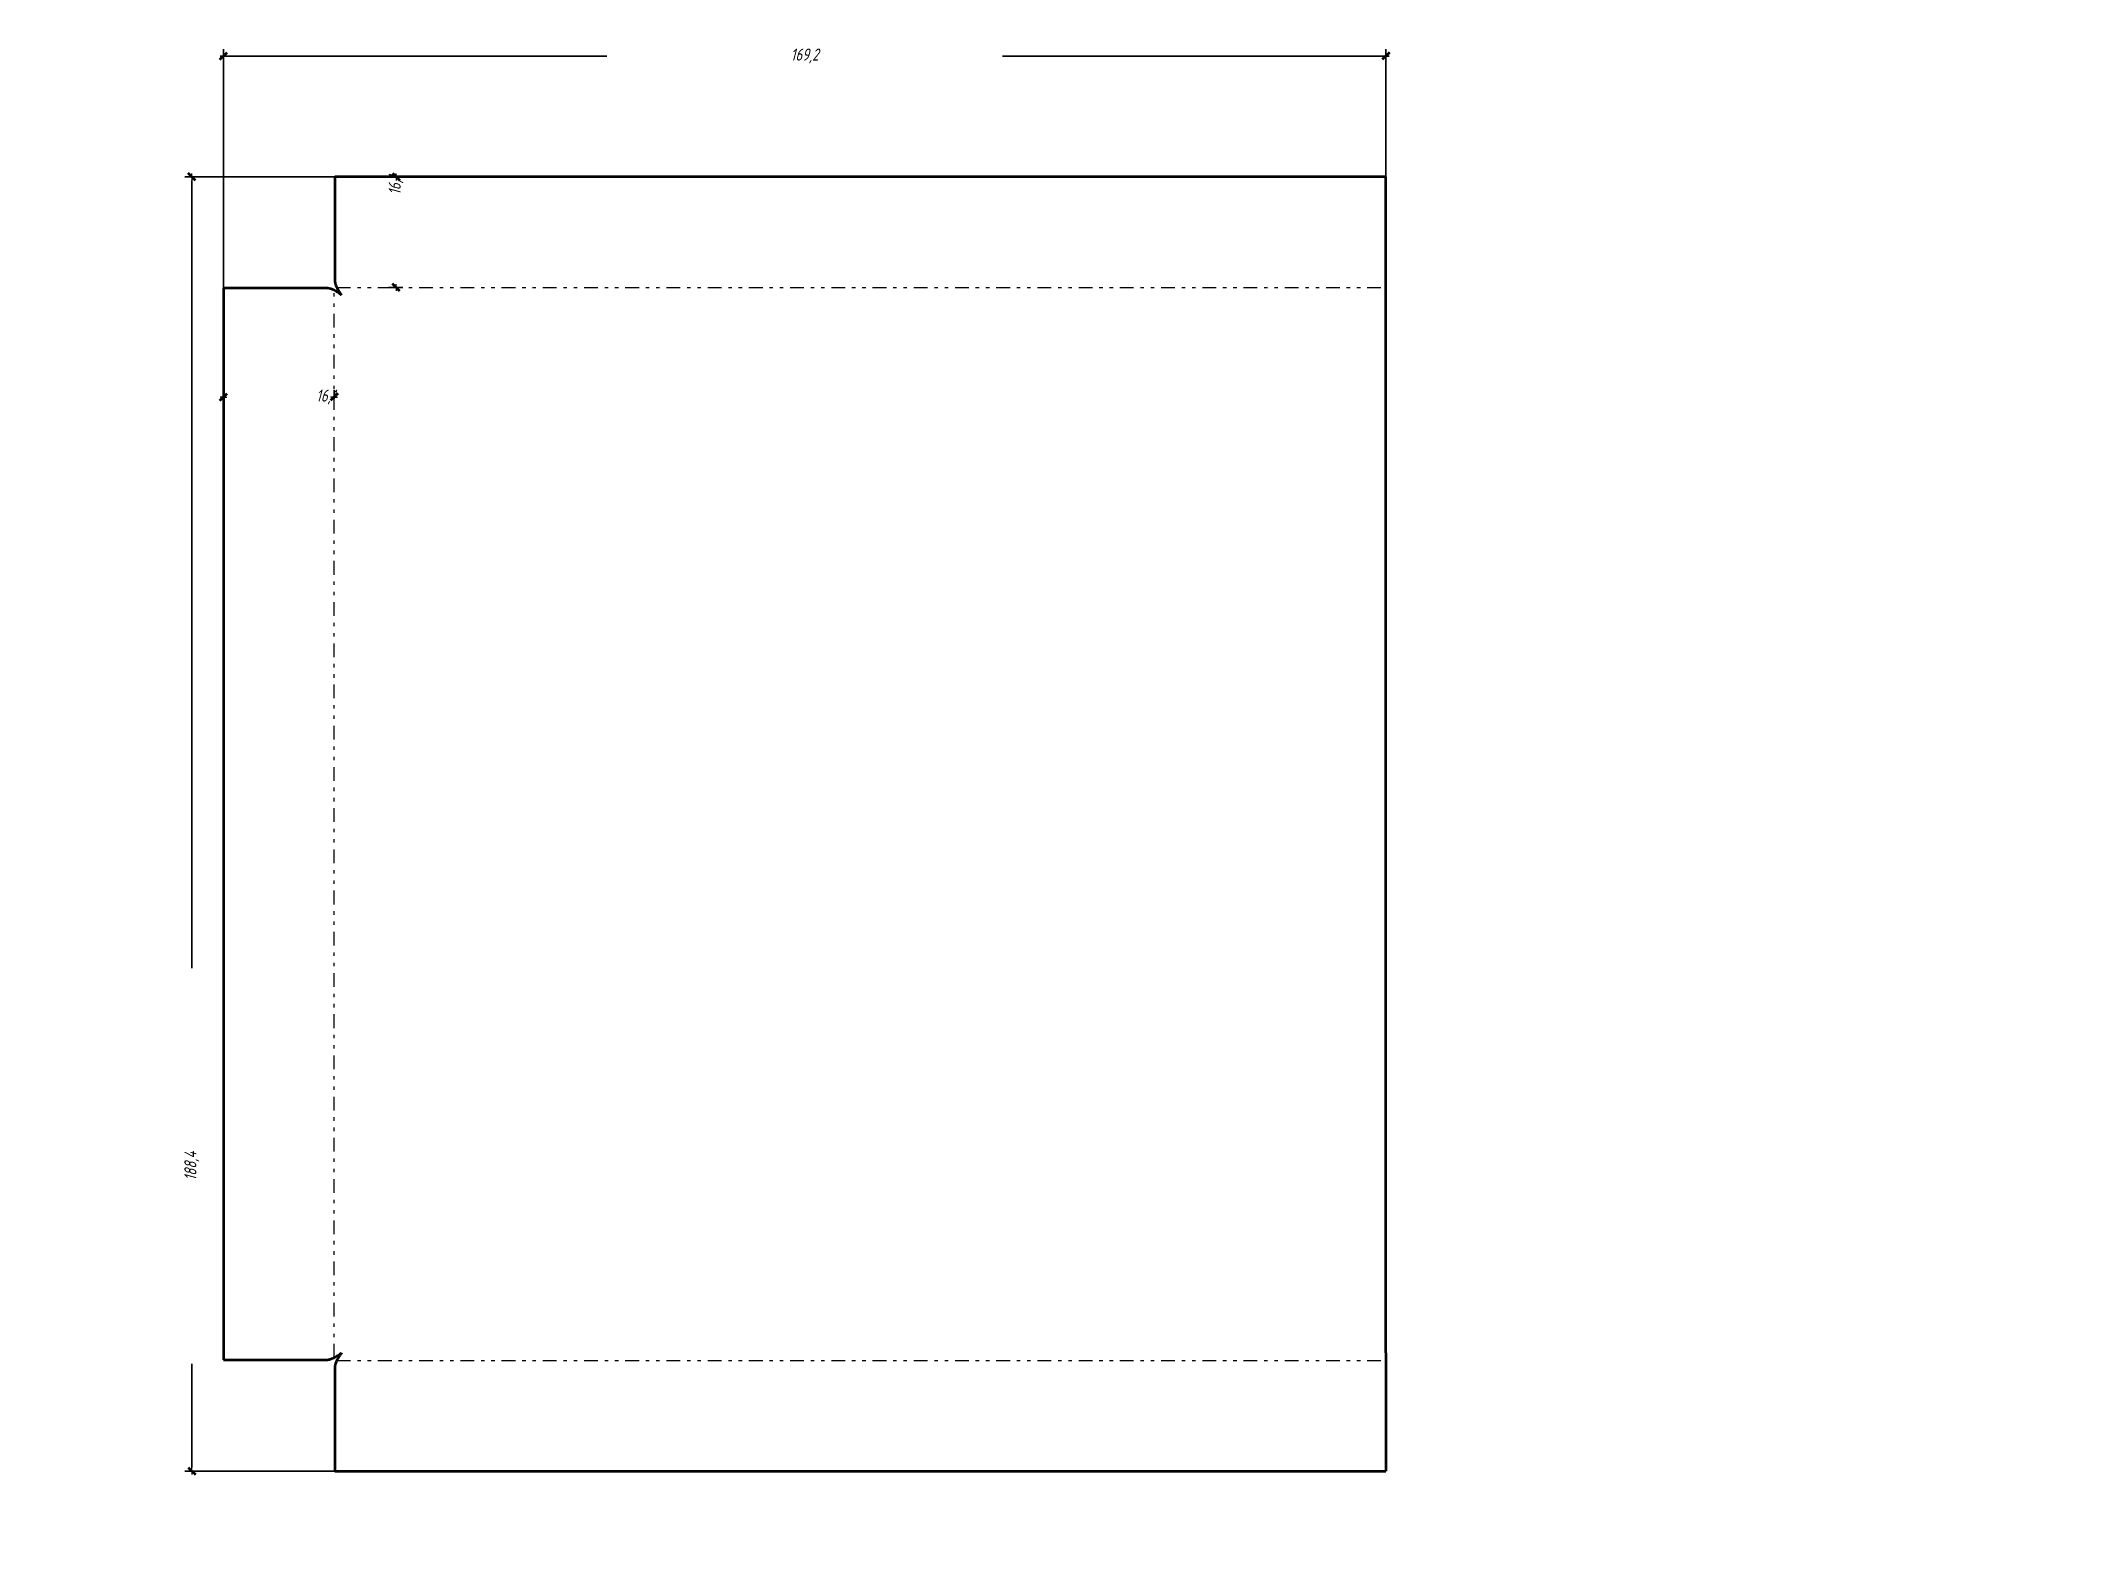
# Model space of a CAD drawing. Header units: millimetres. Extents: x 0 to 594, y 0 to 438.
import ezdxf

# ---------------------------------------------------------------- set-up
doc = ezdxf.new("R2010")
doc.units = ezdxf.units.MM
for name, pattern in [('K5LT_BASIC', [0]), ('K5LT_CHAIN_LINE_WITH_2_POINTS', [12, 4, -2, 1, -2, 1, -2]), ('K5LT_THIN', [0])]:
    doc.linetypes.add(name, pattern=pattern)
doc.layers.add('Системный слой', color=7, linetype='Continuous')
doc.layers.add('Системный слой (1)', color=252, linetype='Continuous', true_color=0x909090)
doc.styles.add('KDIMTEXTSTYLE', font='GOST_AU.SHX', dxfattribs={"width": 0.96, "oblique": 15, "height": 5})
doc.dimstyles.new('KDIMSTYLE (2.00)', dxfattribs={"dimtxt": 5, "dimasz": 1, "dimexe": 2, "dimexo": 0, "dimgap": 1, "dimtad": 1, "dimlfac": 0.5, "dimtxsty": 'KDIMTEXTSTYLE', "dimsah": 1, "dimcen": 0, "dimdle": 1, "dimadec": 0, "dimazin": 0, "dimtfac": 0.667, "dimtmove": 0, "dimatfit": 3, "dimfxl": 1, "dimtvp": 1, "dimtolj": 1, "dimtzin": 0, "dimarcsym": 0})

# ---------------------------------------------------------------- blocks, each defined once
blk = doc.blocks.new('KDIMARROW_03')
at = {"layer": 'Системный слой', "color": 0, "linetype": 'K5LT_BASIC', "lineweight": 40}
blk.add_line((-1.06, -1.06), (1.06, 1.06), dxfattribs=at)
at = {"layer": 'Системный слой', "color": 0, "linetype": 'K5LT_THIN', "lineweight": 18}
blk.add_line((0, 0), (1, 0), dxfattribs=at)
at = {"layer": 'Системный слой (1)', "color": 0, "linetype": 'K5LT_THIN', "lineweight": 18}
blk.add_line((0, 0), (-1, 0), dxfattribs=at)

msp = doc.modelspace()

# ---------------------------------------------------------------- linework, layer by layer
at = {"layer": 'Системный слой (1)', "color": 150, "linetype": 'K5LT_BASIC', "lineweight": 40, "true_color": 0x0080ff}
for p, q in [((391.568, 398.398), (85.568, 398.398)), ((85.568, 398.398), (85.568, 368.398)), ((391.568, 368.398), (391.568, 398.398)), ((391.568, 364), (391.568, 368.398)), ((53.17, 366), (53.17, 54)), ((83.17, 366), (53.17, 366)), ((391.568, 56), (391.568, 364)), ((53.17, 54), (83.17, 54)), ((391.568, 56), (391.568, 51.602)), ((85.568, 51.602), (85.568, 21.602)), ((391.568, 51.602), (391.568, 21.602)), ((85.568, 21.602), (391.568, 21.602))]:
    msp.add_line(p, q, dxfattribs=at)
at = {"layer": 'Системный слой (1)', "color": 7, "linetype": 'K5LT_CHAIN_LINE_WITH_2_POINTS', "lineweight": 18}
for p, q in [((85.369, 54.586), (85.369, 365.414)), ((86.154, 366.199), (391.568, 366.199)), ((86.154, 53.801), (391.568, 53.801))]:
    msp.add_line(p, q, dxfattribs=at)
at = {"layer": 'Системный слой (1)', "color": 150, "linetype": 'K5LT_BASIC', "lineweight": 40, "true_color": 0x0080ff}
for points, knots in [([(85.568, 368.398), (85.568, 368.205), (85.596, 367.836), (85.708, 367.307), (85.877, 366.799), (86.099, 366.294), (86.396, 365.738), (86.759, 365.157), (87.165, 364.565), (87.437, 364.184), (87.568, 364)], [0, 0, 0, 0, 1.4464123, 2.7742195, 3.9701329, 5.254711, 6.5613082, 8.1409418, 9.6195597, 11, 11, 11, 11]), ([(87.568, 364), (87.325, 364.174), (86.87, 364.499), (86.242, 364.919), (85.687, 365.252), (85.185, 365.512), (84.704, 365.715), (84.228, 365.868), (83.793, 365.958), (83.436, 365.995), (83.244, 366), (83.17, 366)], [0, 0, 0, 0, 1.9941656, 3.7214036, 5.1432415, 6.5334418, 7.8327347, 9.079593, 10.4255796, 11.3990486, 12, 12, 12, 12]), ([(83.17, 54), (83.363, 54), (83.733, 54.027), (84.262, 54.14), (84.769, 54.309), (85.274, 54.53), (85.83, 54.828), (86.412, 55.191), (87.003, 55.596), (87.384, 55.869), (87.568, 56)], [0, 0, 0, 0, 1.4464123, 2.7742195, 3.9701329, 5.254711, 6.5613082, 8.1409418, 9.6195597, 11, 11, 11, 11]), ([(87.568, 56), (87.394, 55.756), (87.07, 55.302), (86.649, 54.673), (86.316, 54.119), (86.056, 53.616), (85.853, 53.136), (85.701, 52.66), (85.61, 52.224), (85.574, 51.868), (85.568, 51.675), (85.568, 51.602)], [0, 0, 0, 0, 1.9941656, 3.7214036, 5.1432415, 6.5334418, 7.8327347, 9.079593, 10.4255796, 11.3990486, 12, 12, 12, 12])]:
    msp.add_open_spline(points, degree=3, knots=knots, dxfattribs=at)

# ---------------------------------------------------------------- dimensions: what is measured, and where the dimension line sits
at = {"layer": 'Системный слой (1)', "color": 7}
for base, p1, p2, location in [((53.17, 433.613), (391.568, 366.199), (53.17, 366), (222.369, 433.613)), ((53.17, 334.319), (85.369, 334.319), (53.17, 334.649), (82.973, 334.319))]:
    msp.add_linear_dim(base=base, p1=p1, p2=p2, location=location, dimstyle='KDIMSTYLE (2.00)', override={"dimexo": 0, "dimpost": '\\H3.5;\\W0.965;\\Q15;<>', "dimblk1": 'KDIMARROW_03', "dimblk2": 'KDIMARROW_03', "dimse1": 0, "dimse2": 0, "dimclrt": 7, "dimtolj": 1}, dxfattribs=at).render()
for base, p1, p2, location in [((43.952, 398.398), (85.568, 21.602), (85.568, 398.398), (43.952, 110.398)), ((103.435, 366.199), (115.498, 398.398), (101.222, 366.199), (103.435, 396.002))]:
    msp.add_linear_dim(base=base, p1=p1, p2=p2, angle=90, location=location, dimstyle='KDIMSTYLE (2.00)', override={"dimexo": 0, "dimpost": '\\H3.5;\\W0.965;\\Q15;<>', "dimblk1": 'KDIMARROW_03', "dimblk2": 'KDIMARROW_03', "dimse1": 0, "dimse2": 0, "dimclrt": 7, "dimtolj": 1}, dxfattribs=at).render()

doc.saveas('drawing.dxf')
